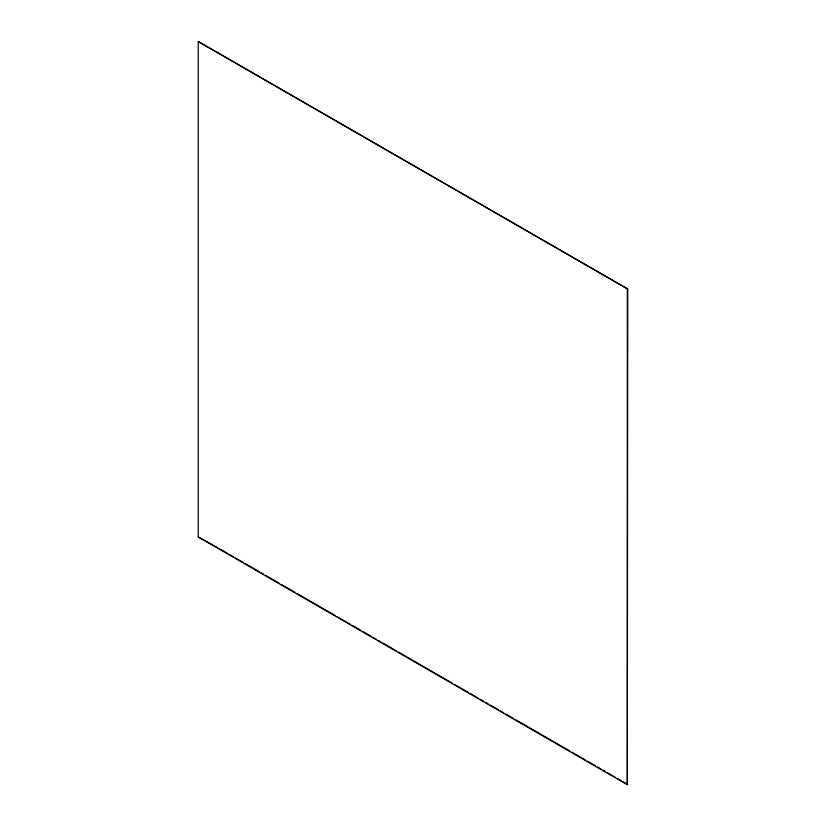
<?xml version="1.0" encoding="UTF-8"?>
<svg xmlns="http://www.w3.org/2000/svg" width="826" height="826" viewBox="0 0 826 826"><rect width="100%" height="100%" fill="white"/><g stroke="black" fill="none" stroke-linecap="round" stroke-linejoin="round"><path stroke-width="1.24" d="M198.261 41.548L627.739 289.017L627.316 784.7L198.261 536.983L198.261 41.548L627.739 289.017M198.261 536.983L217.682 547.7M219.912 548.991L227.739 553.513M229.969 554.804L233.324 556.734M235.555 558.025L243.381 562.537M245.611 563.828L259.023 571.571M261.253 572.862L263.494 574.153M265.724 575.443L279.136 583.187M281.367 584.478L294.779 592.211M297.009 593.502L335.005 615.442M337.235 616.733L350.647 624.466M352.878 625.757L360.704 630.279M362.934 631.57L370.76 636.082M372.991 637.373L376.346 639.303M378.576 640.594L380.807 641.885M383.047 643.175L396.459 650.919M398.69 652.21L452.318 683.174M454.558 684.465L467.96 692.209M470.2 693.499L478.017 698.011M480.257 699.302L483.602 701.233M485.843 702.523L488.073 703.814M490.314 705.105L498.13 709.617M500.37 710.907L503.715 712.848M505.956 714.139L513.772 718.651M516.013 719.942L569.641 750.906M571.881 752.197L585.283 759.941M587.523 761.231L595.34 765.743M597.58 767.034L600.925 768.975M603.166 770.255L605.396 771.546M607.637 772.837L615.453 777.359M617.693 778.65L621.038 780.58M623.279 781.871L627.739 784.452M627.316 289.265L627.316 784.7"/></g></svg>
